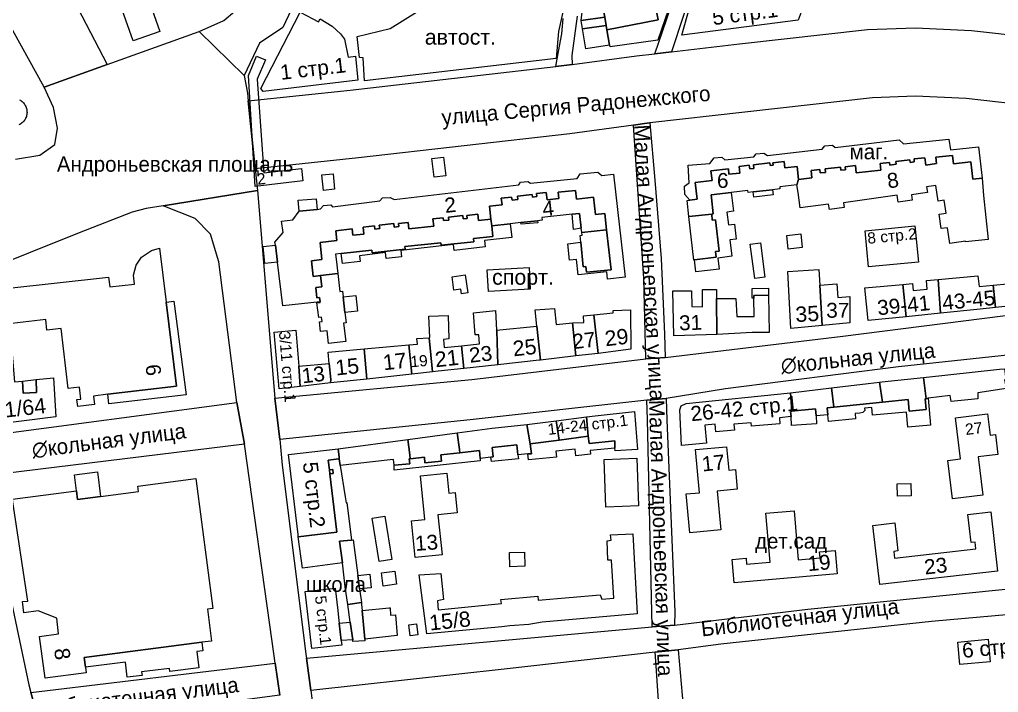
# Model space of a CAD drawing. Header units: metres. Extents: x 9999 to 15101, y 6965 to 11034.
# Drawn here: x 10699.5 to 11160, y 8619.8 to 8936.1 of the extents above; entities that cross this region are included whole.
import ezdxf
from ezdxf.enums import TextEntityAlignment as Align

# ---------------------------------------------------------------- set-up
doc = ezdxf.new("R2010")
doc.units = ezdxf.units.M
doc.header["$MEASUREMENT"] = 0
for name, color, linetype, lineweight in [('Слой 14', 7, 'Continuous', 0), ('Слой 25', 7, 'Continuous', 0), ('Слой 29', 7, 'Continuous', 0), ('Слой 3', 7, 'Continuous', 0), ('Слой 4', 7, 'Continuous', 0), ('Слой 43', 7, 'Continuous', 0), ('Слой 5', 7, 'Continuous', 0), ('Слой 53', 7, 'Continuous', 0), ('Слой 8', 7, 'Continuous', 0), ('Слой 9', 7, 'Continuous', 0)]:
    doc.layers.add(name, color=color, linetype=linetype, lineweight=lineweight)
doc.styles.add('Style-arial', font='arial.shx')
doc.styles.add('Style-p131', font='p131.shx')

msp = doc.modelspace()

# ---------------------------------------------------------------- linework, layer by layer
at = {"layer": 'Слой 14', "color": 8, "linetype": 'Continuous', "lineweight": 0, "flags": 128}
for points in [[(10963.72, 8935.68), (10964.37, 8940.8), (10974.76, 8964.43), (10998.74, 8958.45), (11009.65, 8955.3), (10999.8, 8926.35), (10977.39, 8923.3), (10977.07, 8924.13), (10975.89, 8931.34), (10999.93, 8935.93), (10998.07, 8945.7), (10974.08, 8941.12), (10974.81, 8937.2), (10963.72, 8935.68)], [(10951.9, 8917.77), (10861.74, 8907.33), (10861.12, 8918.05), (10859.44, 8918.31), (10858.38, 8928.14), (10873.95, 8931.93), (10900.9, 8948.86), (10904.9, 8948.32), (10911.65, 8947.5), (10955.59, 8941.85), (10953.12, 8930.42), (10951.9, 8917.77)]]:
    msp.add_lwpolyline(points, close=True, dxfattribs=at)
at = {"layer": 'Слой 25', "color": 8, "linetype": 'Continuous', "lineweight": 0, "flags": 128}
for points in [[(10740.78, 8915.01), (10711.04, 8904.32), (10664.26, 8989.01), (10662.36, 8992.86), (10656.62, 9004.53), (10652.63, 9012.57), (10634.81, 9048.52), (10633.12, 9051.92), (10632.08, 9054.02), (10658.75, 9074.97), (10660.22, 9072.19), (10686.65, 9019.67), (10694.74, 9003.69), (10697.34, 8998.56), (10740.78, 8915.01)], [(11009.92, 8953.53), (11019.46, 8980.89), (11034.1, 9018.42), (11047.72, 9055.55), (11054.17, 9054.19), (11032.19, 8996.79), (11023.2, 8971.52), (11017.28, 8954.24), (11006.16, 8920.95), (10998.47, 8920.06), (11009.92, 8953.53)], [(10993.28, 8814.56), (10988.35, 8886.48), (10993.6, 8887.2), (10996.09, 8887.49), (10998.4, 8860.64), (11001.44, 8823.84), (11002.88, 8788.16), (11003.18, 8777.28), (10994.19, 8776.64), (10993.28, 8814.56)], [(10677.4, 8814.84), (10678.98, 8762.36), (10679.91, 8744.95), (10681.29, 8740.02), (10683.6, 8721.53), (10684.53, 8715.68), (10687.61, 8699.96), (10703.9, 8623.39), (10704.91, 8619.7), (10709.45, 8603.64), (10710.13, 8601.25), (10727.42, 8540.7), (10738.87, 8501.89), (10731.93, 8499.87), (10723.6, 8497.44), (10691.81, 8604.3), (10676.55, 8681.27), (10676.4, 8682.53), (10666.92, 8761.48), (10663.85, 8804.2), (10677.4, 8814.84)], [(11112.96, 8772.8), (11031.68, 8762.56), (11003.72, 8757.93), (10994.66, 8757.12), (10911.52, 8747.84), (10821.92, 8738.72), (10819.68, 8758.08), (10912.32, 8766.88), (10994.19, 8776.64), (11003.18, 8777.28), (11086.88, 8787.2), (11228.71, 8805.33), (11303.13, 8811.69), (11359.75, 8815.51), (11386.9, 8817.54), (11384.16, 8811.52), (11376.52, 8796.67), (11257.92, 8788.32), (11112.96, 8772.8)], [(10805.3, 8736.47), (10683.6, 8721.53), (10681.29, 8740.02), (10801.68, 8756.07), (10805.3, 8736.47)], [(10997.09, 8650.53), (10994.88, 8748), (10994.66, 8757.12), (11003.72, 8757.93), (11004, 8747.68), (11007.84, 8657.76), (11007.6, 8651.45), (10997.09, 8650.53)], [(10998.55, 8638.72), (10927.52, 8630.72), (10836.49, 8620.64), (10834.51, 8635.83), (10997.09, 8650.53), (11007.6, 8651.45), (11070.36, 8658.88), (11313.64, 8683.57), (11304.88, 8669.76), (11222.08, 8661.44), (11128.48, 8653.12), (11029.44, 8642.4), (11009.39, 8639.84), (10998.55, 8638.72)], [(10821.9, 8618.42), (10709.45, 8603.64), (10704.91, 8619.7), (10819.8, 8633.57), (10821.9, 8618.42)]]:
    msp.add_lwpolyline(points, close=True, dxfattribs=at)
for points in [[(10869.76, 9030.72), (10823.35, 8932.45), (10812.42, 8925.05), (10805.23, 8909.86), (10784, 8930.56), (10784, 8930.56), (10795.63, 8935.69), (10805.95, 8944.47)], [(10961.88, 8937.69), (10959.38, 8919.17), (10959.53, 8914.95), (10951.75, 8913.96), (10953.08, 8921.06), (10954.57, 8929.42), (10955.2, 8936.64)], [(10697.6, 8870.4), (10709.12, 8872.32), (10716.16, 8877.44), (10717.44, 8885.12), (10715.52, 8894.72), (10711.04, 8904.32), (10740.78, 8915.01), (10784, 8930.56), (10805.23, 8909.86), (10806.72, 8901.44), (10807.1, 8897.85), (10810.44, 8865.93), (10811.52, 8855.68), (10767.02, 8848.59), (10759.03, 8847.23), (10752.54, 8845.57), (10727.52, 8835.77), (10679.68, 8816.64)], [(11183.52, 8894.56), (11144.8, 8899.04), (11120.96, 8900.16), (11100.8, 8899.36), (11040.8, 8892.64), (10996.09, 8887.49), (10993.6, 8887.2), (10988.35, 8886.48), (10958.4, 8882.4), (10859.04, 8871.04), (10810.44, 8865.93), (10807.1, 8897.85), (10855.02, 8902.88), (10951.75, 8913.96), (10959.53, 8914.95), (10989.7, 8919.05), (10998.47, 8920.06), (11006.16, 8920.95), (11038.18, 8924.64), (11098.43, 8931.38), (11121.08, 8932.28), (11147.41, 8931.04), (11174.09, 8927.95)], [(10821.9, 8618.42), (10819.8, 8633.57), (10818.4, 8643.75), (10805.3, 8736.47), (10801.68, 8756.07), (10793.25, 8822.2), (10789.33, 8835.17), (10782.09, 8842.56), (10767.02, 8848.59), (10767.02, 8848.59), (10811.52, 8855.68), (10819.68, 8758.08), (10821.92, 8738.72), (10823.04, 8726.56), (10834.4, 8636.64), (10834.51, 8635.83), (10836.49, 8620.64), (10837.12, 8615.84)], [(11000.96, 8604.16), (10999.04, 8632.32), (10998.55, 8638.72), (11009.39, 8639.84), (11012.16, 8607.84)]]:
    msp.add_lwpolyline(points, dxfattribs=at)
at = {"layer": 'Слой 3', "color": 8, "linetype": 'Continuous', "lineweight": 0, "flags": 128}
for points in [[(10746.07, 8953.69), (10756.14, 8957.23), (10765.53, 8930.49), (10752.93, 8926.06), (10743.53, 8952.8), (10746.07, 8953.69)], [(11069.55, 8945.96), (11065.84, 8935.84), (11011.1, 8928.69), (11017.52, 8951.8), (11025.76, 8949.79), (11025.76, 8946.77), (11021.14, 8946.57), (11021.34, 8943.56), (11064, 8947.23), (11064.36, 8947.95), (11069.55, 8945.96)], [(10974.08, 8941.12), (10998.07, 8945.7), (10999.93, 8935.93), (10975.89, 8931.34), (10975.53, 8933.28), (10974.81, 8937.2), (10974.08, 8941.12)], [(10831.52, 8939.58), (10837.5, 8936.42), (10840.23, 8935.09), (10840.98, 8936.39), (10846.66, 8933.04), (10850.51, 8929.38), (10852.34, 8926.95), (10854.06, 8918.42), (10857.61, 8918.93), (10858.63, 8907.56), (10814.2, 8902.28), (10813.08, 8903.7), (10831.52, 8939.58)], [(10975.53, 8933.28), (10964.32, 8931.68), (10963.72, 8935.68), (10974.81, 8937.2), (10975.53, 8933.28)], [(10964.32, 8931.68), (10975.53, 8933.28), (10975.89, 8931.34), (10977.07, 8924.13), (10965.86, 8922.29), (10964.32, 8931.68)], [(11152.32, 8861.49), (11148.05, 8861), (11147.11, 8869.25), (11138.89, 8868.32), (11138.44, 8872.25), (11130.54, 8871.36), (11130.86, 8868.47), (11125.83, 8867.72), (11125.44, 8871.16), (11120.32, 8870.58), (11120.47, 8869.18), (11118.55, 8868.96), (11118.41, 8870.18), (11111.84, 8869.44), (11112, 8868.04), (11108.92, 8867.69), (11108.78, 8868.96), (11104.39, 8868.47), (11104.74, 8865.33), (11093.16, 8864.02), (11092.78, 8867.42), (11088, 8866.88), (11088.15, 8865.53), (11085.96, 8865.28), (11085.8, 8866.71), (11078.51, 8865.9), (11078.69, 8864.25), (11076.18, 8863.97), (11076, 8865.59), (11071.91, 8865.13), (11072.3, 8861.66), (11065.96, 8860.95), (11065.28, 8867.04), (11059.52, 8866.4), (11059.19, 8869.34), (11053.94, 8868.75), (11054.06, 8867.68), (11052.6, 8867.52), (11052.48, 8868.68), (11044.8, 8867.82), (11044.99, 8866.12), (11043.01, 8865.9), (11042.82, 8867.6), (11038, 8867.07), (11038.35, 8863.93), (11033.28, 8863.36), (11033, 8865.87), (11024.78, 8864.96), (11025.29, 8860.38), (11017.37, 8859.5), (11018.25, 8851.61), (11014.92, 8851.24), (11012.48, 8853.92), (11012.32, 8857.76), (11014.56, 8859.36), (11014.08, 8867.68), (11024.32, 8868.48), (11026.24, 8871.04), (11029.92, 8871.36), (11031.36, 8870.08), (11044.96, 8871.52), (11046.08, 8872.96), (11049.6, 8873.28), (11051.36, 8872.16), (11077.12, 8875.2), (11078.4, 8876.8), (11081.92, 8877.12), (11083.2, 8876), (11113.28, 8879.52), (11115.36, 8877.6), (11136.64, 8879.84), (11137.44, 8874.88), (11150.72, 8876.24), (11152.32, 8861.49)], [(10893.56, 8870.74), (10899.05, 8871.4), (10900.08, 8862.68), (10894.59, 8862.03), (10893.56, 8870.74)], [(11065.96, 8860.95), (11065.25, 8858.43), (11057.13, 8857.5), (11057.25, 8856.49), (11053.8, 8856.1), (11044.71, 8855.06), (11042.23, 8854.78), (11042.13, 8855.7), (11034.33, 8854.81), (11024.88, 8853.73), (11025.04, 8852.33), (11025.89, 8844.83), (11025.15, 8844.68), (11014.4, 8843.52), (11013.56, 8851.09), (11014.92, 8851.24), (11018.25, 8851.61), (11017.37, 8859.5), (11025.29, 8860.38), (11024.78, 8864.96), (11033, 8865.87), (11033.28, 8863.36), (11038.35, 8863.93), (11038, 8867.07), (11042.82, 8867.6), (11043.01, 8865.9), (11044.99, 8866.12), (11044.8, 8867.82), (11052.48, 8868.68), (11052.6, 8867.52), (11054.06, 8867.68), (11053.94, 8868.75), (11059.19, 8869.34), (11059.52, 8866.4), (11065.28, 8867.04), (11065.96, 8860.95)], [(11144.5, 8831.84), (11137.17, 8830.83), (11136.14, 8838.24), (11133.16, 8837.82), (11132.22, 8844.58), (11135.4, 8845.02), (11134.54, 8851.2), (11131.67, 8850.8), (11130.65, 8858.11), (11126.23, 8857.5), (11126.62, 8854.73), (11119.19, 8853.69), (11119.53, 8851.25), (11112.83, 8850.31), (11112.39, 8853.52), (11087.1, 8849.99), (11087.42, 8847.71), (11080.52, 8846.75), (11080.15, 8849.39), (11066.76, 8847.53), (11065.76, 8854.72), (11065.25, 8858.43), (11065.96, 8860.95), (11072.3, 8861.66), (11071.91, 8865.13), (11076, 8865.59), (11076.18, 8863.97), (11078.69, 8864.25), (11078.51, 8865.9), (11085.8, 8866.71), (11085.96, 8865.28), (11088.15, 8865.53), (11088, 8866.88), (11092.78, 8867.42), (11093.16, 8864.02), (11104.74, 8865.33), (11104.39, 8868.47), (11108.78, 8868.96), (11108.92, 8867.69), (11112, 8868.04), (11111.84, 8869.44), (11118.41, 8870.18), (11118.55, 8868.96), (11120.47, 8869.18), (11120.32, 8870.58), (11125.44, 8871.16), (11125.83, 8867.72), (11130.86, 8868.47), (11130.54, 8871.36), (11138.44, 8872.25), (11138.89, 8868.32), (11147.11, 8869.25), (11148.05, 8861), (11152.32, 8861.49), (11153.05, 8853.41), (11155.14, 8832.75), (11144.52, 8831.68), (11144.5, 8831.84)], [(10841.08, 8815.74), (10841.7, 8810.44), (10838.89, 8810.11), (10839.45, 8805.35), (10840.71, 8805.5), (10840.97, 8803.36), (10823.36, 8801.44), (10820.82, 8822.06), (10819.88, 8830.09), (10819.68, 8831.52), (10823.52, 8836), (10822.72, 8841.28), (10828.16, 8841.92), (10831.04, 8846.08), (10839.54, 8846.87), (10841.12, 8847.04), (10842.56, 8848.64), (10845.92, 8848.96), (10846.72, 8848), (10868.96, 8850.88), (10870.24, 8852.32), (10873.92, 8852.48), (10875.84, 8851.52), (10934.4, 8858.4), (10935.2, 8859.68), (10938.72, 8860), (10939.84, 8859.2), (10961.92, 8861.44), (10963.2, 8863.52), (10971.52, 8864.32), (10973.44, 8862.72), (10979.02, 8863.39), (10984.38, 8814.96), (10976.15, 8814.05), (10975.76, 8817.56), (10962.37, 8816.07), (10961.57, 8823.32), (10958.25, 8822.95), (10957.39, 8830.68), (10963.61, 8831.37), (10964.75, 8819.81), (10965.99, 8819.93), (10966.25, 8817.27), (10977.84, 8818.42), (10975.68, 8837.28), (10974.86, 8844.97), (10970.49, 8844.49), (10969.61, 8852.53), (10961.59, 8851.66), (10961.14, 8855.8), (10952.96, 8854.92), (10953.28, 8851.95), (10947.71, 8851.35), (10947.34, 8854.76), (10942.7, 8854.26), (10942.86, 8852.86), (10940.78, 8852.64), (10940.65, 8853.86), (10933.75, 8853.12), (10933.93, 8851.44), (10931.2, 8851.15), (10931.04, 8852.68), (10926.16, 8852.15), (10926.51, 8848.95), (10920.59, 8848.32), (10921.25, 8842.22), (10915.39, 8841.59), (10915.07, 8844.54), (10909.94, 8843.99), (10910.09, 8842.59), (10908.17, 8842.38), (10908.01, 8843.92), (10901.27, 8843.2), (10901.41, 8841.85), (10899.02, 8841.6), (10898.88, 8842.92), (10894.02, 8842.39), (10894.39, 8839.01), (10882.74, 8837.76), (10882.42, 8840.77), (10877.77, 8840.27), (10877.93, 8838.77), (10875.84, 8838.54), (10875.66, 8840.24), (10868.77, 8839.5), (10868.95, 8837.82), (10866.72, 8837.58), (10866.56, 8839.09), (10861.21, 8838.52), (10861.56, 8835.25), (10856.31, 8834.68), (10856, 8837.64), (10848.29, 8836.81), (10848.78, 8832.19), (10840.93, 8831.36), (10841.79, 8823.23), (10836.82, 8822.7), (10837.6, 8815.36), (10841.08, 8815.74)], [(10841.71, 8863.08), (10847, 8863.65), (10847.77, 8856.36), (10842.49, 8855.8), (10841.71, 8863.08)], [(10921.25, 8842.22), (10920.59, 8848.32), (10926.51, 8848.95), (10926.16, 8852.15), (10931.04, 8852.68), (10931.2, 8851.15), (10933.93, 8851.44), (10933.75, 8853.12), (10940.65, 8853.86), (10940.78, 8852.64), (10942.86, 8852.86), (10942.7, 8854.26), (10947.34, 8854.76), (10947.71, 8851.35), (10953.28, 8851.95), (10952.96, 8854.92), (10961.14, 8855.8), (10961.59, 8851.66), (10969.61, 8852.53), (10970.49, 8844.49), (10974.86, 8844.97), (10975.68, 8837.28), (10963.98, 8836.01), (10963.76, 8838.02), (10963.01, 8844.94), (10959.49, 8844.56), (10945.28, 8843.01), (10945.42, 8841.77), (10943.21, 8841.53), (10935.41, 8840.68), (10930.37, 8840.13), (10921.69, 8839.19), (10921.25, 8842.22)], [(11053.8, 8856.1), (11054.07, 8853.65), (11044.98, 8852.64), (11044.71, 8855.06), (11053.8, 8856.1)], [(11025.15, 8844.68), (11025.89, 8844.83), (11025.04, 8852.33), (11024.88, 8853.73), (11034.33, 8854.81), (11035.4, 8845.98), (11032.32, 8845.61), (11033.06, 8839.53), (11035.86, 8839.87), (11036.71, 8832.89), (11033.74, 8832.52), (11034.68, 8824.8), (11028, 8823.98), (11028.64, 8818.78), (11017.76, 8817.45), (11017.07, 8823.11), (11027.2, 8824.32), (11026.88, 8827.02), (11028.64, 8827.23), (11026.88, 8841.96), (11025.32, 8841.77), (11025.15, 8844.68)], [(10848.19, 8825.81), (10848.45, 8823.47), (10849.2, 8816.64), (10841.08, 8815.74), (10837.6, 8815.36), (10836.82, 8822.7), (10841.79, 8823.23), (10840.93, 8831.36), (10848.78, 8832.19), (10848.29, 8836.81), (10856, 8837.64), (10856.31, 8834.68), (10861.56, 8835.25), (10861.21, 8838.52), (10866.56, 8839.09), (10866.72, 8837.58), (10868.95, 8837.82), (10868.77, 8839.5), (10875.66, 8840.24), (10875.84, 8838.54), (10877.93, 8838.77), (10877.77, 8840.27), (10882.42, 8840.77), (10882.74, 8837.76), (10894.39, 8839.01), (10894.02, 8842.39), (10898.88, 8842.92), (10899.02, 8841.6), (10901.41, 8841.85), (10901.27, 8843.2), (10908.01, 8843.92), (10908.17, 8842.38), (10910.09, 8842.59), (10909.94, 8843.99), (10915.07, 8844.54), (10915.39, 8841.59), (10921.25, 8842.22), (10921.69, 8839.19), (10922.25, 8834.11), (10913.09, 8833.12), (10913.24, 8831.68), (10897.91, 8830), (10897.78, 8831.2), (10880.79, 8829.34), (10880.92, 8828.16), (10865.43, 8826.46), (10865.3, 8827.68), (10850.9, 8826.1), (10848.19, 8825.81)], [(10943.21, 8841.53), (10943.3, 8840.55), (10935.49, 8839.84), (10935.41, 8840.68), (10943.21, 8841.53)], [(10963.76, 8838.02), (10960.16, 8837.44), (10959.49, 8844.56), (10963.01, 8844.94), (10963.76, 8838.02)], [(11014.4, 8843.52), (11025.15, 8844.68), (11025.32, 8841.77), (11026.88, 8841.96), (11028.64, 8827.23), (11026.88, 8827.02), (11027.2, 8824.32), (11017.07, 8823.11), (11016.68, 8823.06), (11014.4, 8843.52)], [(10930.37, 8840.13), (10931.11, 8833.7), (10918.3, 8832.23), (10918.65, 8829.24), (10904.05, 8827.56), (10903.73, 8830.32), (10878.94, 8827.46), (10879.27, 8824.54), (10872.07, 8823.71), (10871.74, 8826.51), (10859.42, 8825.09), (10859.74, 8822.32), (10851.44, 8821.36), (10850.9, 8826.1), (10865.3, 8827.68), (10865.43, 8826.46), (10880.92, 8828.16), (10880.79, 8829.34), (10897.78, 8831.2), (10897.91, 8830), (10913.24, 8831.68), (10913.09, 8833.12), (10922.25, 8834.11), (10921.69, 8839.19), (10930.37, 8840.13)], [(10963.98, 8836.01), (10975.68, 8837.28), (10977.84, 8818.42), (10966.25, 8817.27), (10965.99, 8819.93), (10964.75, 8819.81), (10963.61, 8831.37), (10963.29, 8834.59), (10964.21, 8834.68), (10963.98, 8836.01)], [(11122.36, 8822.07), (11098.98, 8819.81), (11097.33, 8836.8), (11120.72, 8839.06), (11122.36, 8822.07)], [(11067.76, 8828.95), (11061.18, 8828.19), (11060.44, 8834.6), (11067.02, 8835.36), (11067.76, 8828.95)], [(11043.26, 8830.51), (11048.05, 8831.15), (11050.18, 8815.05), (11045.38, 8814.42), (11043.26, 8830.51)], [(11077.12, 8792.31), (11062.33, 8790.9), (11060.96, 8817.6), (11075.6, 8818.56), (11076.06, 8811.23), (11077.12, 8792.31)], [(11170.47, 8801.98), (11158.63, 8800.72), (11157.49, 8811.21), (11164.34, 8811.78), (11163.75, 8818.24), (11168.93, 8818.71), (11170.47, 8801.98)], [(10841.08, 8815.74), (10849.2, 8816.64), (10850.16, 8808.19), (10851.42, 8808.34), (10851.73, 8805.75), (10852.61, 8798.34), (10853.18, 8793.51), (10852, 8793.37), (10853.01, 8784.81), (10844.91, 8783.85), (10844.22, 8789.73), (10841.17, 8789.37), (10840.63, 8793.94), (10841.85, 8794.08), (10841.59, 8796.22), (10840.26, 8796.06), (10839.46, 8802.87), (10841, 8803.05), (10840.97, 8803.36), (10840.71, 8805.5), (10839.45, 8805.35), (10838.89, 8810.11), (10841.7, 8810.44), (10841.08, 8815.74)], [(10902.99, 8815.13), (10909.24, 8816.11), (10910.4, 8807.58), (10907.47, 8807.19), (10907.18, 8809.3), (10903.84, 8808.85), (10902.99, 8815.13)], [(11131.61, 8813.93), (11132.75, 8798.04), (11125.44, 8797.28), (11116.61, 8796.38), (11115.06, 8811.58), (11119.6, 8812), (11119.92, 8808.8), (11126.48, 8809.36), (11126.24, 8813.44), (11131.61, 8813.93)], [(11151.4, 8799.99), (11132.75, 8798.04), (11131.61, 8813.93), (11150.42, 8815.62), (11150.93, 8810.57), (11157.49, 8811.21), (11158.63, 8800.72), (11151.4, 8799.99)], [(11045.01, 8806.39), (11045.04, 8805.11), (11044.2, 8805.09), (11044.11, 8809.61), (11051.83, 8809.76), (11051.92, 8806.53), (11045.01, 8806.39)], [(11077.12, 8792.31), (11076.06, 8811.23), (11084.08, 8811.92), (11084.46, 8805.42), (11090.2, 8805.85), (11090.2, 8793.59), (11077.12, 8792.31)], [(11115.06, 8811.58), (11116.61, 8796.38), (11098.8, 8794.56), (11097.2, 8809.92), (11115.06, 8811.58)], [(10851.73, 8805.75), (10857.76, 8806.4), (10858.56, 8799.04), (10852.61, 8798.34), (10851.73, 8805.75)], [(11027.44, 8805.01), (11027.58, 8788.04), (11007.26, 8787.37), (11006.93, 8808.54), (11015.66, 8808.54), (11015.82, 8801.15), (11020.86, 8800.98), (11020.86, 8809.22), (11027.41, 8809.22), (11027.44, 8805.01)], [(11044.2, 8788.9), (11027.58, 8788.04), (11027.44, 8805.01), (11031.12, 8805.01), (11036.47, 8805.01), (11036.98, 8796.44), (11044.05, 8796.45), (11044.77, 8796.46), (11045.2, 8796.47), (11045.04, 8805.11), (11045.01, 8806.39), (11051.92, 8806.53), (11052.25, 8789.05), (11045.47, 8788.92), (11044.2, 8788.9)], [(10741.08, 8759.91), (10773.32, 8763.77), (10768.52, 8803.27), (10772.16, 8803.68), (10777.92, 8759.68), (10741.6, 8755.36), (10741.08, 8759.91)], [(10961.17, 8777.97), (10944.53, 8776.03), (10942.85, 8791.9), (10942.03, 8799.71), (10951.21, 8800.32), (10951.9, 8792.78), (10959.7, 8793.47), (10961.17, 8777.97)], [(10907.37, 8782.78), (10908.56, 8772.06), (10896.48, 8770.72), (10893.74, 8770.42), (10892.28, 8786.54), (10892.48, 8786.56), (10892, 8796.64), (10901.12, 8796.96), (10901.44, 8785.92), (10899.04, 8785.76), (10899.36, 8781.92), (10907.37, 8782.78)], [(10924, 8789.76), (10924.49, 8773.83), (10908.56, 8772.06), (10907.37, 8782.78), (10915.84, 8783.68), (10915.52, 8787.84), (10913.92, 8787.84), (10913.12, 8798.24), (10923.36, 8799.36), (10923.98, 8790), (10924, 8789.76)], [(10959.7, 8793.47), (10965.07, 8793.73), (10964.9, 8796.77), (10969.77, 8797.3), (10971.74, 8779.09), (10961.17, 8777.97), (10959.7, 8793.47)], [(10969.77, 8797.3), (10978.72, 8798.24), (10978.72, 8799.36), (10986.88, 8799.68), (10987.04, 8781.12), (10971.74, 8779.09), (10969.77, 8797.3)], [(10690.56, 8792.58), (10690.56, 8789.92), (10695.04, 8789.92), (10697.12, 8765.76), (10700.96, 8766.08), (10701.28, 8760.48), (10707.52, 8760.8), (10707.36, 8766.88), (10715.52, 8767.68), (10716.64, 8749.28), (10684.16, 8745.28), (10682.72, 8766.88), (10681.66, 8791.55), (10690.56, 8792.58)], [(10942.85, 8791.9), (10944.53, 8776.03), (10944, 8776), (10924.49, 8773.83), (10924, 8789.76), (10923.98, 8790), (10942.85, 8791.9)], [(10831.55, 8763.63), (10821.6, 8762.48), (10819.36, 8789.2), (10829.44, 8790), (10830.88, 8773.2), (10831.55, 8763.63)], [(10892.28, 8786.54), (10893.74, 8770.42), (10884.04, 8769.35), (10882.66, 8783.15), (10886.72, 8783.52), (10886.4, 8786.08), (10892.28, 8786.54)], [(10882.66, 8783.15), (10884.04, 8769.35), (10862.98, 8767.02), (10861.61, 8781.23), (10882.66, 8783.15)], [(10861.61, 8781.23), (10862.98, 8767.02), (10845.77, 8765.28), (10845.92, 8766.88), (10845.17, 8774.35), (10844.64, 8779.68), (10861.61, 8781.23)], [(10845.77, 8765.28), (10831.55, 8763.63), (10830.88, 8773.2), (10845.17, 8774.35), (10845.92, 8766.88), (10845.77, 8765.28)], [(11104.07, 8765.64), (11105.12, 8765.76), (11124.8, 8767.86), (11126.07, 8757.86), (11125.6, 8757.76), (11126.1, 8752.8), (11118.06, 8752), (11117.52, 8757.4), (11105.47, 8756.19), (11104.07, 8765.64)], [(11162.94, 8771.97), (11163.51, 8766.83), (11162.97, 8766.75), (11163.6, 8762.61), (11150.28, 8760.57), (11150.4, 8757.76), (11137.79, 8756.61), (11137.28, 8759.36), (11126.94, 8758.06), (11126.07, 8757.86), (11124.8, 8767.86), (11160.48, 8771.68), (11162.94, 8771.97)], [(10700.96, 8766.08), (10707.36, 8766.88), (10707.52, 8760.8), (10701.28, 8760.48), (10700.96, 8766.08)], [(11081.57, 8762.96), (11098.75, 8765), (11104.07, 8765.64), (11105.47, 8756.19), (11082.57, 8753.9), (11081.57, 8762.96)], [(11056.98, 8748.86), (11057.22, 8746.1), (11043.83, 8744.93), (11043.69, 8746.56), (11035.55, 8745.85), (11035.82, 8743.08), (11027.12, 8742.22), (11026.75, 8745.89), (11021.87, 8745.4), (11022.7, 8737.01), (11010.88, 8735.84), (11010.08, 8752.64), (11010.72, 8754.56), (11013.12, 8755.52), (11062.22, 8760.67), (11062.84, 8751.95), (11062.24, 8751.89), (11062.48, 8749.41), (11056.98, 8748.86)], [(11062.22, 8760.67), (11081.57, 8762.96), (11082.57, 8753.9), (11079.46, 8753.59), (11079.79, 8750.28), (11074.27, 8749.73), (11073.94, 8753.05), (11065.78, 8752.24), (11062.84, 8751.95), (11062.22, 8760.67)], [(11126.94, 8758.06), (11128.04, 8745.42), (11117.42, 8744.49), (11116.81, 8751.53), (11100.8, 8750.14), (11100.48, 8753.76), (11096.96, 8753.44), (11097.12, 8752.32), (11096.32, 8751.36), (11094.88, 8751.04), (11092.64, 8750.88), (11092.8, 8748.32), (11080.12, 8747.08), (11079.79, 8750.28), (11079.46, 8753.59), (11082.57, 8753.9), (11105.47, 8756.19), (11117.52, 8757.4), (11118.06, 8752), (11126.1, 8752.8), (11125.6, 8757.76), (11126.07, 8757.86), (11126.94, 8758.06)], [(10967.04, 8740.16), (10966.22, 8749.26), (10970.4, 8749.76), (10988.8, 8751.84), (10990.24, 8733.92), (10979.68, 8733.28), (10979.64, 8734.63), (10979.52, 8738.08), (10967.52, 8736.8), (10967.04, 8740.16)], [(11074.52, 8746), (11062.76, 8745.32), (11062.48, 8749.41), (11062.24, 8751.89), (11062.84, 8751.95), (11065.78, 8752.24), (11073.94, 8753.05), (11074.27, 8749.73), (11074.52, 8746)], [(11138.48, 8710.81), (11136.31, 8728.81), (11142.17, 8729.51), (11139.84, 8748.86), (11154.92, 8750.67), (11156.12, 8740.71), (11158.65, 8741.01), (11159.77, 8731.63), (11150.54, 8730.52), (11152.7, 8712.52), (11138.48, 8710.81)], [(10939.68, 8736.64), (10940.32, 8732), (10938.64, 8731.87), (10934.01, 8731.53), (10933.44, 8736.16), (10921.92, 8734.88), (10922.4, 8730.56), (10921.29, 8730.42), (10916.16, 8729.76), (10915.84, 8733.44), (10906.69, 8732.47), (10906.48, 8734), (10905.42, 8741.78), (10921.92, 8744), (10938.23, 8745.73), (10939.68, 8736.64)], [(10939.68, 8736.64), (10938.23, 8745.73), (10952.03, 8747.52), (10953.36, 8738.4), (10939.68, 8736.64)], [(10953.36, 8738.4), (10952.03, 8747.52), (10966.22, 8749.26), (10967.04, 8740.16), (10953.36, 8738.4)], [(10905.42, 8741.78), (10906.48, 8734), (10906.69, 8732.47), (10897.76, 8731.52), (10898.08, 8728.48), (10890.24, 8727.68), (10890.08, 8730.4), (10883.28, 8729.64), (10883.06, 8731.4), (10882.18, 8738.66), (10905.42, 8741.78)], [(10875.52, 8729.28), (10873.94, 8729.1), (10850.39, 8726.44), (10849.91, 8729.63), (10849.85, 8730.09), (10849.82, 8730.31), (10849.36, 8734.25), (10882.18, 8738.66), (10883.06, 8731.4), (10883.28, 8729.64), (10882.88, 8729.6), (10883.2, 8727.2), (10875.78, 8726.58), (10875.52, 8729.28)], [(10921.29, 8730.42), (10922.4, 8730.56), (10921.92, 8734.88), (10933.44, 8736.16), (10934.01, 8731.53), (10934.21, 8729.6), (10921.5, 8728.33), (10921.29, 8730.42)], [(10967.04, 8740.16), (10967.52, 8736.8), (10979.52, 8738.08), (10979.64, 8734.63), (10968, 8733.44), (10968.17, 8731.75), (10961.26, 8731.05), (10960.95, 8734.13), (10951.86, 8733.22), (10952.15, 8730.38), (10938.92, 8729.06), (10938.64, 8731.87), (10940.32, 8732), (10939.68, 8736.64), (10953.36, 8738.4), (10967.04, 8740.16)], [(10826.08, 8731.56), (10849.36, 8734.25), (10849.82, 8730.31), (10849.85, 8730.09), (10849.91, 8729.63), (10848.55, 8729.47), (10844.72, 8729.01), (10845.27, 8724.39), (10845.5, 8722.45), (10848.75, 8695.07), (10830.67, 8692.92), (10830.53, 8694.08), (10826.08, 8731.56)], [(10906.69, 8732.47), (10915.84, 8733.44), (10916.16, 8729.76), (10916.24, 8728.64), (10875.72, 8724.27), (10875.78, 8726.58), (10883.2, 8727.2), (10882.88, 8729.6), (10883.28, 8729.64), (10890.08, 8730.4), (10890.24, 8727.68), (10898.08, 8728.48), (10897.76, 8731.52), (10906.69, 8732.47)], [(11019.48, 8713.66), (11017.56, 8733.91), (11032.17, 8735.29), (11033.21, 8724.31), (11036.32, 8724.6), (11037.2, 8715.33), (11027.77, 8714.44), (11029.49, 8696.21), (11014.82, 8694.82), (11013.1, 8713.05), (11019.48, 8713.66)], [(10848.75, 8695.07), (10845.5, 8722.45), (10847.08, 8722.64), (10846.86, 8724.58), (10845.27, 8724.39), (10844.72, 8729.01), (10848.55, 8729.47), (10849.91, 8729.63), (10850.39, 8726.44), (10852.64, 8711.68), (10853.12, 8708.96), (10853.45, 8709), (10855.67, 8691.37), (10850.12, 8690.91), (10851.43, 8680.67), (10832.64, 8678.24), (10830.67, 8692.92), (10848.75, 8695.07)], [(10990.76, 8707.45), (10975.31, 8706.88), (10974.49, 8729.31), (10989.94, 8729.88), (10990.76, 8707.45)], [(10845.5, 8722.45), (10845.27, 8724.39), (10846.86, 8724.58), (10847.08, 8722.64), (10845.5, 8722.45)], [(10888.18, 8721.51), (10900.49, 8722.77), (10901.44, 8713.37), (10904.47, 8713.68), (10905.43, 8704.2), (10896.38, 8703.27), (10898.29, 8684.48), (10885.72, 8683.19), (10883.97, 8700.38), (10890.27, 8701.03), (10888.18, 8721.51)], [(10696.32, 8709.44), (10696.16, 8710.56), (10726.28, 8714.49), (10726.81, 8710.48), (10737.62, 8711.9), (10755.48, 8714.21), (10755.15, 8716.71), (10782.43, 8720.26), (10790.39, 8659.15), (10787.91, 8658.83), (10789.84, 8643.93), (10785.22, 8643.33), (10729.95, 8636.14), (10730.52, 8631.69), (10730.88, 8628.96), (10711.51, 8626.44), (10708.97, 8646.02), (10717.92, 8647.36), (10717.12, 8654.72), (10708.32, 8658.08), (10701.6, 8657.12), (10700.96, 8662.56), (10703.36, 8662.72), (10696.32, 8709.44)], [(11118.9, 8718.05), (11119.05, 8712.14), (11112.51, 8711.98), (11112.36, 8717.88), (11118.9, 8718.05)], [(11084.21, 8675.48), (11035.66, 8671.32), (11034.72, 8682.31), (11041.29, 8682.87), (11041.53, 8680.08), (11052.62, 8681.03), (11050.65, 8704), (11063.93, 8705.14), (11065.9, 8682.17), (11076.11, 8683.04), (11075.87, 8685.84), (11083.26, 8686.47), (11084.21, 8675.48)], [(11159.65, 8676.73), (11104.17, 8670.43), (11101, 8698.3), (11111.26, 8699.46), (11112.76, 8686.29), (11110.83, 8686.07), (11111.2, 8682.85), (11149.43, 8687.19), (11149.06, 8690.41), (11147.14, 8690.19), (11145.65, 8703.37), (11156.49, 8704.6), (11159.65, 8676.73)], [(10865.44, 8701.71), (10871.43, 8702.65), (10874.67, 8682.18), (10868.68, 8681.24), (10865.44, 8701.71)], [(10891.1, 8647.3), (10887.55, 8675.1), (10897.79, 8675.73), (10899.04, 8663.4), (10896.12, 8662.77), (10896.54, 8658.59), (10926.21, 8661.51), (10926, 8663.4), (10943.34, 8665.07), (10943.55, 8663.19), (10972.6, 8665.69), (10973.43, 8663.6), (10979.07, 8664.02), (10978.03, 8682), (10976.36, 8682), (10975.94, 8690.99), (10977.82, 8691.41), (10977.61, 8693.92), (10988.06, 8694.34), (10990.15, 8656.7), (10945.43, 8652.73), (10939.16, 8651.69), (10930.18, 8651.06), (10926.42, 8650.64), (10891.1, 8647.3)], [(10859.36, 8669.76), (10859.52, 8668.47), (10860.32, 8662), (10853.89, 8661.14), (10852.73, 8669.42), (10851.43, 8680.67), (10850.12, 8690.91), (10855.67, 8691.37), (10856.46, 8691.44), (10858.7, 8674.66), (10859.36, 8669.76)], [(10937.09, 8685.76), (10937.28, 8679.08), (10930.17, 8678.86), (10929.97, 8685.56), (10937.09, 8685.76)], [(10869.76, 8675.92), (10876.01, 8676.8), (10876.88, 8670.64), (10870.63, 8669.76), (10869.76, 8675.92)], [(10859.52, 8668.47), (10859.36, 8669.76), (10858.7, 8674.66), (10864.24, 8675.28), (10864.88, 8668.96), (10859.52, 8668.47)], [(10849.79, 8653.44), (10849.92, 8652.37), (10850.84, 8644.23), (10851.1, 8641.98), (10837.02, 8640.37), (10833.97, 8667.18), (10848.05, 8668.78), (10849.24, 8658.27), (10849.79, 8653.44)], [(10853.89, 8661.14), (10860.32, 8662), (10860.4, 8661.11), (10860.66, 8658.34), (10861.93, 8644.77), (10862, 8644), (10856.32, 8643.68), (10856.26, 8644.54), (10855.04, 8652.81), (10853.89, 8661.14)], [(10861.93, 8644.77), (10860.66, 8658.34), (10873.36, 8659.52), (10873.84, 8659.52), (10874.08, 8656.08), (10876.4, 8656.24), (10877.12, 8646.48), (10861.93, 8644.77)], [(10850.84, 8644.23), (10849.92, 8652.37), (10855.04, 8652.81), (10856.26, 8644.54), (10850.84, 8644.23)], [(10882.66, 8651.55), (10886.31, 8651.95), (10886.87, 8646.82), (10883.22, 8646.43), (10882.66, 8651.55)], [(11156.2, 8634.19), (11141.88, 8632.84), (11140.88, 8643.45), (11155.2, 8644.8), (11156.2, 8634.19)], [(10730.52, 8631.69), (10729.95, 8636.14), (10785.22, 8643.33), (10785.72, 8639.38), (10782.88, 8639.02), (10783.85, 8631.3), (10770.26, 8629.6), (10770.08, 8631.08), (10756.94, 8629.44), (10757.15, 8627.74), (10750.2, 8626.88), (10749.31, 8634.03), (10730.52, 8631.69)]]:
    msp.add_lwpolyline(points, close=True, dxfattribs=at)
msp.add_lwpolyline([(10693.07, 8809.61), (10741.45, 8814.98), (10741.96, 8810.39), (10753.6, 8811.68), (10753.12, 8816), (10754.4, 8820.64), (10756.96, 8824.32), (10761.6, 8827.52), (10765.44, 8828.64), (10768.52, 8803.27), (10773.32, 8763.77), (10741.08, 8759.91), (10734.33, 8759.11), (10734.8, 8755.19), (10726.92, 8754.25), (10726.53, 8757.48), (10728.37, 8757.69), (10727.7, 8763.22), (10722.46, 8762.59), (10719.07, 8790.84), (10712.44, 8790.04), (10711.84, 8795.04), (10690.56, 8792.58)], dxfattribs=at)
at = {"layer": 'Слой 4', "color": 8, "linetype": 'Continuous', "lineweight": 0, "flags": 128}
msp.add_lwpolyline([(10699.48, 8898.4), (10699.9, 8898.16), (10700.31, 8897.89), (10700.69, 8897.59), (10701.06, 8897.26), (10701.39, 8896.91), (10701.7, 8896.53), (10701.98, 8896.13), (10702.23, 8895.71), (10702.45, 8895.27), (10702.64, 8894.82), (10702.79, 8894.36), (10702.91, 8893.88), (10702.99, 8893.4), (10703.03, 8892.92), (10703.04, 8892.43), (10703.01, 8891.94), (10702.95, 8891.46), (10702.85, 8890.98), (10702.72, 8890.51), (10702.55, 8890.05), (10702.35, 8889.61), (10702.11, 8889.18), (10701.85, 8888.77), (10701.56, 8888.38), (10701.23, 8888.01), (10700.88, 8887.67), (10700.51, 8887.36), (10700.11, 8887.07), (10699.7, 8886.82), (10699.26, 8886.59)], dxfattribs=at)
at = {"layer": 'Слой 43', "color": 8, "linetype": 'Continuous', "lineweight": 0, "flags": 128}
msp.add_lwpolyline([(10810.95, 8918.87), (10815.24, 8917.1), (10811.39, 8908.07), (10814.46, 8863.98), (10832.12, 8866.12), (10832.78, 8860.22), (10810.32, 8857.61), (10807.17, 8909.78), (10810.95, 8918.87)], close=True, dxfattribs=at)
at = {"layer": 'Слой 5', "color": 8, "linetype": 'Continuous', "lineweight": 0, "flags": 128}
msp.add_lwpolyline([(10919.58, 8818.37), (10939.24, 8819.46), (10939.8, 8809.38), (10920.14, 8808.28), (10919.58, 8818.37)], close=True, dxfattribs=at)
at = {"layer": 'Слой 53', "color": 8, "linetype": 'Continuous', "lineweight": 0, "flags": 128}
for points in [[(10831.04, 8846.08), (10830.61, 8851.15), (10839.12, 8851.88), (10839.54, 8846.87), (10831.04, 8846.08)], [(10819.88, 8830.09), (10820.82, 8822.06), (10814.99, 8821.36), (10814.11, 8829.36), (10819.88, 8830.09)], [(10725.43, 8722.12), (10736.27, 8723.41), (10737.62, 8711.9), (10726.81, 8710.48), (10726.28, 8714.49), (10725.43, 8722.12)]]:
    msp.add_lwpolyline(points, close=True, dxfattribs=at)

# ---------------------------------------------------------------- texts
at = {"layer": 'Слой 14', "color": 8, "linetype": 'Continuous', "lineweight": 0, "style": 'Style-arial'}
msp.add_text('автост.', height=7.2, dxfattribs=at).set_placement((10890.16, 8924.3))
at = {"layer": 'Слой 29', "color": 8, "linetype": 'Continuous', "lineweight": 0, "style": 'Style-p131'}
for s, rotation, p in [('улица Сергия Радонежского', 5.2, (10898.42, 8886.45)), ('Малая Андроньевская улица', 273.3, (10988.66, 8886.52)), ('∅кольная улица', 5.9, (11058.05, 8769.68)), ('Малая Андроньевская улица', 271.9, (10995.6, 8757.19)), ('∅кольная улица', 7.3, (10705.84, 8730.04)), ('Библиотечная улица', 6.6, (11020.55, 8646.03)), ('Библиотечная улица', 7.1, (10710.08, 8608.4))]:
    msp.add_text(s, height=7.2, rotation=rotation, dxfattribs=at).set_placement(p)
msp.add_text('Андроньевская площадь', height=7.2, dxfattribs=at).set_placement((10717.07, 8864.56))
at = {"layer": 'Слой 5', "color": 8, "linetype": 'Continuous', "lineweight": 0, "style": 'Style-arial'}
msp.add_text('спорт.', height=7.2, dxfattribs=at).set_placement((10921.83, 8811.45))
at = {"layer": 'Слой 8', "color": 8, "linetype": 'Continuous', "lineweight": 0, "style": 'Style-p131'}
for s, p in [('маг.', (11090.05, 8870.39)), ('дет.сад', (11045.58, 8687.37)), ('школа', (10834.25, 8667.02))]:
    msp.add_text(s, height=7.2, dxfattribs=at).set_placement(p)
at = {"layer": 'Слой 9', "color": 8, "linetype": 'Continuous', "lineweight": 0, "style": 'Style-arial'}
for s, height, rotation, p in [('5 стр.1', 7, 7.4, (11040.83, 8938.92)), ('8', 7, 7.9, (11110.38, 8860.55)), ('2', 7, 6.7, (10902.17, 8848.96)), ('4', 7, 6.2, (10948.2, 8847.36)), ('23', 7, 6.3, (10916.44, 8778.81)), ('13', 7, 6.6, (10837.69, 8769.15)), ('27', 5.25, 6.8, (11148.45, 8743.85)), ('13', 7, 4.3, (10890.98, 8690.16)), ('23', 7, 6.4, (11130.53, 8679.24))]:
    msp.add_text(s, height=height, rotation=rotation, dxfattribs=at).set_placement(p, align=Align.MIDDLE_CENTER)
for s, height, rotation, p in [('1 стр.1', 7, 6.7, (10822.55, 8907.73)), ('2', 5.25, 6.6, (10811.53, 8858.39)), ('8 стр.2', 5.25, 5.5, (11098.6, 8830.66)), ('39-41', 7, 5.8, (11103.38, 8797.04)), ('43-45', 7, 5.9, (11133.98, 8799.43)), ('31', 7, 1.8, (11009.89, 8789.97)), ('3/11 стр.1', 5.25, 274.8, (10821.54, 8789.37)), ('27', 7, 6.7, (10960.06, 8781.14)), ('19', 5.25, 4.5, (10883.59, 8772.62)), ('6', 7, 276.9, (10758.72, 8773.63)), ('26-42 стр.1', 7, 5.9, (11015.55, 8747.23)), ('17', 7, 6, (11020.86, 8723.6)), ('5 стр.2', 7, 276.7, (10832.78, 8727.73)), ('19', 7, 4.9, (11070.52, 8676.77)), ('5 стр.1', 5.25, 276.4, (10838.5, 8664.96)), ('6 стр.3', 7, 5.3, (11143.27, 8635.95))]:
    msp.add_text(s, height=height, rotation=rotation, dxfattribs=at).set_placement(p)
for s, p in [('6', (11027.62, 8856.95)), ('37', (11079.03, 8795.92))]:
    msp.add_text(s, height=7, dxfattribs=at).set_placement(p)
for s, rotation, p in [('35', 3, (11064.32, 8801.07)), ('29', 6.7, (10974.42, 8789.62)), ('25', 6.3, (10931.17, 8784.9)), ('17', 6.3, (10870.07, 8778.36)), ('21', 6.3, (10894.55, 8779.75)), ('15', 6.3, (10847.7, 8775.89)), ('1/64', 6.4, (10692.07, 8756.11)), ('15/8', 6, (10891.87, 8656)), ('8', 277.4, (10722.89, 8641.09))]:
    msp.add_text(s, height=7.2, rotation=rotation, dxfattribs=at).set_placement(p, align=Align.TOP_LEFT)
msp.add_text('14-24 стр.1', height=5.25, rotation=6.7, dxfattribs=at).set_placement((10967.16, 8743.02), align=Align.CENTER)

doc.saveas('drawing.dxf')
